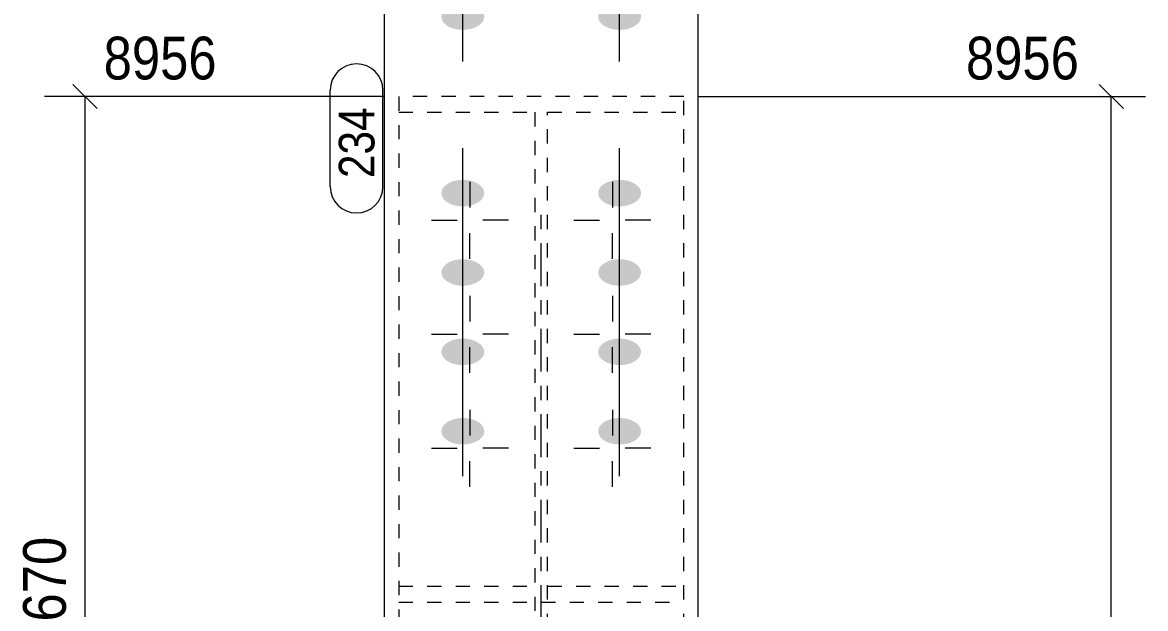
# Model space of a CAD drawing. Header units: millimetres. Extents: x 2 to 579, y 1 to 825.
# Drawn here: x 48.1 to 126.8, y 677.2 to 718.3 of the extents above; entities that cross this region are included whole.
import ezdxf

# ---------------------------------------------------------------- set-up
doc = ezdxf.new("R2010")
doc.units = ezdxf.units.MM
for name, pattern in [('XKITLINE00', [0]), ('XKITLINE01', [4, 1, -1, 1, -1]), ('XKITLINE03', [6, 3, -1, 1, -1])]:
    doc.linetypes.add(name, pattern=pattern)
for name, color, linetype, lineweight in [('Bolt', 3, 'Continuous', 0), ('Dimensions', 7, 'Continuous', 0), ('Part', 2, 'Continuous', 0), ('PartMark', 7, 'Continuous', 0)]:
    doc.layers.add(name, color=color, linetype=linetype, lineweight=lineweight)
doc.styles.add('ARIAL', font='ARIAL.TTF')

# ---------------------------------------------------------------- blocks, each defined once
blk = doc.blocks.new('*A20')
at = {"layer": 'Bolt', "color": 3, "linetype": 'XKITLINE00', "lineweight": 0}
for p, q in [((79.45, 707.108), (79.45, 705.309)), ((89.45, 707.108), (89.45, 705.309)), ((76.75, 704.408), (78.548, 704.408)), ((82.15, 704.408), (80.352, 704.408)), ((86.75, 704.408), (88.548, 704.408)), ((92.15, 704.408), (90.352, 704.408)), ((79.45, 701.708), (79.45, 703.506)), ((89.45, 701.708), (89.45, 703.506)), ((79.45, 699.108), (79.45, 697.309)), ((89.45, 699.108), (89.45, 697.309)), ((76.75, 696.408), (78.548, 696.408)), ((82.15, 696.408), (80.352, 696.408)), ((86.75, 696.408), (88.548, 696.408)), ((92.15, 696.408), (90.352, 696.408)), ((79.45, 693.708), (79.45, 695.506)), ((89.45, 693.708), (89.45, 695.506)), ((79.45, 691.108), (79.45, 689.309)), ((89.45, 691.108), (89.45, 689.309)), ((76.75, 688.408), (78.548, 688.408)), ((82.15, 688.408), (80.352, 688.408)), ((86.75, 688.408), (88.548, 688.408)), ((92.15, 688.408), (90.352, 688.408)), ((79.45, 685.708), (79.45, 687.506)), ((89.45, 685.708), (89.45, 687.506))]:
    blk.add_line(p, q, dxfattribs=at)
blk = doc.blocks.new('*A21')
at = {"layer": 'Bolt'}
for points in [[(78.913, 717.772), (78.876, 717.773), (78.84, 717.774), (78.803, 717.776), (78.766, 717.778), (78.73, 717.781), (78.694, 717.785), (78.657, 717.789), (78.621, 717.794), (78.586, 717.799), (78.55, 717.805), (78.515, 717.811), (78.479, 717.818), (78.445, 717.826), (78.41, 717.834), (78.376, 717.842), (78.342, 717.851), (78.309, 717.861), (78.276, 717.871), (78.243, 717.881), (78.211, 717.892), (78.179, 717.904), (78.148, 717.916), (78.117, 717.928), (78.086, 717.941), (78.056, 717.954), (78.027, 717.968), (77.998, 717.982), (77.97, 717.997), (77.943, 718.012), (77.916, 718.028), (77.889, 718.043), (77.864, 718.06), (77.839, 718.076), (77.814, 718.094), (77.79, 718.111), (77.767, 718.129), (77.745, 718.147), (77.724, 718.165), (77.703, 718.184), (77.683, 718.203), (77.663, 718.223), (77.645, 718.242), (77.627, 718.262), (77.61, 718.283), (77.594, 718.303), (77.579, 718.324), (77.564, 718.345), (77.551, 718.366), (77.538, 718.387), (77.526, 718.409), (77.515, 718.431), (77.504, 718.452), (77.495, 718.474), (77.486, 718.497), (77.479, 718.519), (77.472, 718.541), (77.466, 718.564), (77.461, 718.586), (77.457, 718.609), (77.454, 718.632), (77.452, 718.655), (77.45, 718.677), (77.45, 718.7), (77.45, 718.723), (77.452, 718.746), (77.454, 718.768), (77.457, 718.791), (77.461, 718.814), (77.466, 718.836), (77.472, 718.859), (77.479, 718.881), (77.486, 718.904), (77.495, 718.926), (77.504, 718.948), (77.515, 718.97), (77.526, 718.991), (77.538, 719.013), (77.551, 719.034), (77.564, 719.055), (77.579, 719.076), (77.594, 719.097), (77.61, 719.118), (77.627, 719.138), (77.645, 719.158), (77.663, 719.177), (77.683, 719.197), (77.703, 719.216), (77.724, 719.235), (77.745, 719.253), (77.767, 719.271), (77.79, 719.289), (77.814, 719.307), (77.839, 719.324), (77.864, 719.34), (77.889, 719.357), (77.916, 719.373), (77.943, 719.388), (77.97, 719.403), (77.998, 719.418), (78.027, 719.432), (78.056, 719.446), (78.086, 719.459), (78.117, 719.472), (78.148, 719.485), (78.179, 719.497), (78.211, 719.508), (78.243, 719.519), (78.276, 719.53), (78.309, 719.54), (78.342, 719.549), (78.376, 719.558), (78.41, 719.566), (78.445, 719.574), (78.479, 719.582), (78.515, 719.589), (78.55, 719.595), (78.586, 719.601), (78.621, 719.606), (78.657, 719.611), (78.694, 719.615), (78.73, 719.619), (78.766, 719.622), (78.803, 719.624), (78.84, 719.626), (78.876, 719.628), (78.913, 719.628), (78.95, 719.629), (78.987, 719.628), (79.024, 719.628), (79.06, 719.626), (79.097, 719.624), (79.134, 719.622), (79.17, 719.619), (79.206, 719.615), (79.243, 719.611), (79.279, 719.606), (79.314, 719.601), (79.35, 719.595), (79.385, 719.589), (79.421, 719.582), (79.455, 719.574), (79.49, 719.566), (79.524, 719.558), (79.558, 719.549), (79.591, 719.54), (79.624, 719.53), (79.657, 719.519), (79.689, 719.508), (79.721, 719.497), (79.752, 719.485), (79.783, 719.472), (79.814, 719.459), (79.844, 719.446), (79.873, 719.432), (79.902, 719.418), (79.93, 719.403), (79.957, 719.388), (79.984, 719.373), (80.011, 719.357), (80.036, 719.34), (80.061, 719.324), (80.086, 719.307), (80.11, 719.289), (80.133, 719.271), (80.155, 719.253), (80.176, 719.235), (80.197, 719.216), (80.217, 719.197), (80.237, 719.177), (80.255, 719.158), (80.273, 719.138), (80.29, 719.118), (80.306, 719.097), (80.321, 719.076), (80.336, 719.055), (80.349, 719.034), (80.362, 719.013), (80.374, 718.991), (80.385, 718.97), (80.396, 718.948), (80.405, 718.926), (80.414, 718.904), (80.421, 718.881), (80.428, 718.859), (80.434, 718.836), (80.439, 718.814), (80.443, 718.791), (80.446, 718.768), (80.448, 718.746), (80.45, 718.723), (80.45, 718.7), (80.45, 718.677), (80.448, 718.655), (80.446, 718.632), (80.443, 718.609), (80.439, 718.586), (80.434, 718.564), (80.428, 718.541), (80.421, 718.519), (80.414, 718.497), (80.405, 718.474), (80.396, 718.452), (80.385, 718.431), (80.374, 718.409), (80.362, 718.387), (80.349, 718.366), (80.336, 718.345), (80.321, 718.324), (80.306, 718.303), (80.29, 718.283), (80.273, 718.262), (80.255, 718.242), (80.237, 718.223), (80.217, 718.203), (80.197, 718.184), (80.176, 718.165), (80.155, 718.147), (80.133, 718.129), (80.11, 718.111), (80.086, 718.094), (80.061, 718.076), (80.036, 718.06), (80.011, 718.043), (79.984, 718.028), (79.957, 718.012), (79.93, 717.997), (79.902, 717.982), (79.873, 717.968), (79.844, 717.954), (79.814, 717.941), (79.783, 717.928), (79.752, 717.916), (79.721, 717.904), (79.689, 717.892), (79.657, 717.881), (79.624, 717.871), (79.591, 717.861), (79.558, 717.851), (79.524, 717.842), (79.49, 717.834), (79.455, 717.826), (79.421, 717.818), (79.385, 717.811), (79.35, 717.805), (79.314, 717.799), (79.279, 717.794), (79.243, 717.789), (79.206, 717.785), (79.17, 717.781), (79.134, 717.778), (79.097, 717.776), (79.06, 717.774), (79.024, 717.773), (78.987, 717.772), (78.95, 717.771)], [(89.913, 717.772), (89.876, 717.773), (89.84, 717.774), (89.803, 717.776), (89.766, 717.778), (89.73, 717.781), (89.694, 717.785), (89.657, 717.789), (89.621, 717.794), (89.586, 717.799), (89.55, 717.805), (89.515, 717.811), (89.479, 717.818), (89.445, 717.826), (89.41, 717.834), (89.376, 717.842), (89.342, 717.851), (89.309, 717.861), (89.276, 717.871), (89.243, 717.881), (89.211, 717.892), (89.179, 717.904), (89.148, 717.916), (89.117, 717.928), (89.086, 717.941), (89.056, 717.954), (89.027, 717.968), (88.998, 717.982), (88.97, 717.997), (88.943, 718.012), (88.916, 718.028), (88.889, 718.043), (88.864, 718.06), (88.839, 718.076), (88.814, 718.094), (88.79, 718.111), (88.767, 718.129), (88.745, 718.147), (88.724, 718.165), (88.703, 718.184), (88.683, 718.203), (88.663, 718.223), (88.645, 718.242), (88.627, 718.262), (88.61, 718.283), (88.594, 718.303), (88.579, 718.324), (88.564, 718.345), (88.551, 718.366), (88.538, 718.387), (88.526, 718.409), (88.515, 718.431), (88.504, 718.452), (88.495, 718.474), (88.486, 718.497), (88.479, 718.519), (88.472, 718.541), (88.466, 718.564), (88.461, 718.586), (88.457, 718.609), (88.454, 718.632), (88.452, 718.655), (88.45, 718.677), (88.45, 718.7), (88.45, 718.723), (88.452, 718.746), (88.454, 718.768), (88.457, 718.791), (88.461, 718.814), (88.466, 718.836), (88.472, 718.859), (88.479, 718.881), (88.486, 718.904), (88.495, 718.926), (88.504, 718.948), (88.515, 718.97), (88.526, 718.991), (88.538, 719.013), (88.551, 719.034), (88.564, 719.055), (88.579, 719.076), (88.594, 719.097), (88.61, 719.118), (88.627, 719.138), (88.645, 719.158), (88.663, 719.177), (88.683, 719.197), (88.703, 719.216), (88.724, 719.235), (88.745, 719.253), (88.767, 719.271), (88.79, 719.289), (88.814, 719.307), (88.839, 719.324), (88.864, 719.34), (88.889, 719.357), (88.916, 719.373), (88.943, 719.388), (88.97, 719.403), (88.998, 719.418), (89.027, 719.432), (89.056, 719.446), (89.086, 719.459), (89.117, 719.472), (89.148, 719.485), (89.179, 719.497), (89.211, 719.508), (89.243, 719.519), (89.276, 719.53), (89.309, 719.54), (89.342, 719.549), (89.376, 719.558), (89.41, 719.566), (89.445, 719.574), (89.479, 719.582), (89.515, 719.589), (89.55, 719.595), (89.586, 719.601), (89.621, 719.606), (89.657, 719.611), (89.694, 719.615), (89.73, 719.619), (89.766, 719.622), (89.803, 719.624), (89.84, 719.626), (89.876, 719.628), (89.913, 719.628), (89.95, 719.629), (89.987, 719.628), (90.024, 719.628), (90.06, 719.626), (90.097, 719.624), (90.134, 719.622), (90.17, 719.619), (90.206, 719.615), (90.243, 719.611), (90.279, 719.606), (90.314, 719.601), (90.35, 719.595), (90.385, 719.589), (90.421, 719.582), (90.455, 719.574), (90.49, 719.566), (90.524, 719.558), (90.558, 719.549), (90.591, 719.54), (90.624, 719.53), (90.657, 719.519), (90.689, 719.508), (90.721, 719.497), (90.752, 719.485), (90.783, 719.472), (90.814, 719.459), (90.844, 719.446), (90.873, 719.432), (90.902, 719.418), (90.93, 719.403), (90.957, 719.388), (90.984, 719.373), (91.011, 719.357), (91.036, 719.34), (91.061, 719.324), (91.086, 719.307), (91.11, 719.289), (91.133, 719.271), (91.155, 719.253), (91.176, 719.235), (91.197, 719.216), (91.217, 719.197), (91.237, 719.177), (91.255, 719.158), (91.273, 719.138), (91.29, 719.118), (91.306, 719.097), (91.321, 719.076), (91.336, 719.055), (91.349, 719.034), (91.362, 719.013), (91.374, 718.991), (91.385, 718.97), (91.396, 718.948), (91.405, 718.926), (91.414, 718.904), (91.421, 718.881), (91.428, 718.859), (91.434, 718.836), (91.439, 718.814), (91.443, 718.791), (91.446, 718.768), (91.448, 718.746), (91.45, 718.723), (91.45, 718.7), (91.45, 718.677), (91.448, 718.655), (91.446, 718.632), (91.443, 718.609), (91.439, 718.586), (91.434, 718.564), (91.428, 718.541), (91.421, 718.519), (91.414, 718.497), (91.405, 718.474), (91.396, 718.452), (91.385, 718.431), (91.374, 718.409), (91.362, 718.387), (91.349, 718.366), (91.336, 718.345), (91.321, 718.324), (91.306, 718.303), (91.29, 718.283), (91.273, 718.262), (91.255, 718.242), (91.237, 718.223), (91.217, 718.203), (91.197, 718.184), (91.176, 718.165), (91.155, 718.147), (91.133, 718.129), (91.11, 718.111), (91.086, 718.094), (91.061, 718.076), (91.036, 718.06), (91.011, 718.043), (90.984, 718.028), (90.957, 718.012), (90.93, 717.997), (90.902, 717.982), (90.873, 717.968), (90.844, 717.954), (90.814, 717.941), (90.783, 717.928), (90.752, 717.916), (90.721, 717.904), (90.689, 717.892), (90.657, 717.881), (90.624, 717.871), (90.591, 717.861), (90.558, 717.851), (90.524, 717.842), (90.49, 717.834), (90.455, 717.826), (90.421, 717.818), (90.385, 717.811), (90.35, 717.805), (90.314, 717.799), (90.279, 717.794), (90.243, 717.789), (90.206, 717.785), (90.17, 717.781), (90.134, 717.778), (90.097, 717.776), (90.06, 717.774), (90.024, 717.773), (89.987, 717.772), (89.95, 717.771)], [(78.913, 705.39), (78.876, 705.391), (78.84, 705.392), (78.803, 705.394), (78.766, 705.396), (78.73, 705.4), (78.694, 705.403), (78.657, 705.407), (78.621, 705.412), (78.586, 705.417), (78.55, 705.423), (78.515, 705.429), (78.479, 705.436), (78.445, 705.444), (78.41, 705.452), (78.376, 705.46), (78.342, 705.469), (78.309, 705.479), (78.276, 705.489), (78.243, 705.499), (78.211, 705.51), (78.179, 705.522), (78.148, 705.534), (78.117, 705.546), (78.086, 705.559), (78.056, 705.572), (78.027, 705.586), (77.998, 705.6), (77.97, 705.615), (77.943, 705.63), (77.916, 705.646), (77.889, 705.661), (77.864, 705.678), (77.839, 705.694), (77.814, 705.712), (77.79, 705.729), (77.767, 705.747), (77.745, 705.765), (77.724, 705.783), (77.703, 705.802), (77.683, 705.821), (77.663, 705.841), (77.645, 705.86), (77.627, 705.88), (77.61, 705.901), (77.594, 705.921), (77.579, 705.942), (77.564, 705.963), (77.551, 705.984), (77.538, 706.005), (77.526, 706.027), (77.515, 706.049), (77.504, 706.07), (77.495, 706.092), (77.486, 706.115), (77.479, 706.137), (77.472, 706.159), (77.466, 706.182), (77.461, 706.204), (77.457, 706.227), (77.454, 706.25), (77.452, 706.273), (77.45, 706.295), (77.45, 706.318), (77.45, 706.341), (77.452, 706.364), (77.454, 706.386), (77.457, 706.409), (77.461, 706.432), (77.466, 706.454), (77.472, 706.477), (77.479, 706.499), (77.486, 706.522), (77.495, 706.544), (77.504, 706.566), (77.515, 706.588), (77.526, 706.609), (77.538, 706.631), (77.551, 706.652), (77.564, 706.674), (77.579, 706.694), (77.594, 706.715), (77.61, 706.736), (77.627, 706.756), (77.645, 706.776), (77.663, 706.796), (77.683, 706.815), (77.703, 706.834), (77.724, 706.853), (77.745, 706.871), (77.767, 706.889), (77.79, 706.907), (77.814, 706.925), (77.839, 706.942), (77.864, 706.958), (77.889, 706.975), (77.916, 706.991), (77.943, 707.006), (77.97, 707.021), (77.998, 707.036), (78.027, 707.05), (78.056, 707.064), (78.086, 707.077), (78.117, 707.09), (78.148, 707.103), (78.179, 707.115), (78.211, 707.126), (78.243, 707.137), (78.276, 707.148), (78.309, 707.158), (78.342, 707.167), (78.376, 707.176), (78.41, 707.185), (78.445, 707.192), (78.479, 707.2), (78.515, 707.207), (78.55, 707.213), (78.586, 707.219), (78.621, 707.224), (78.657, 707.229), (78.694, 707.233), (78.73, 707.237), (78.766, 707.24), (78.803, 707.242), (78.84, 707.244), (78.876, 707.246), (78.913, 707.246), (78.95, 707.247), (78.987, 707.246), (79.024, 707.246), (79.06, 707.244), (79.097, 707.242), (79.134, 707.24), (79.17, 707.237), (79.206, 707.233), (79.243, 707.229), (79.279, 707.224), (79.314, 707.219), (79.35, 707.213), (79.385, 707.207), (79.421, 707.2), (79.455, 707.192), (79.49, 707.185), (79.524, 707.176), (79.558, 707.167), (79.591, 707.158), (79.624, 707.148), (79.657, 707.137), (79.689, 707.126), (79.721, 707.115), (79.752, 707.103), (79.783, 707.09), (79.814, 707.077), (79.844, 707.064), (79.873, 707.05), (79.902, 707.036), (79.93, 707.021), (79.957, 707.006), (79.984, 706.991), (80.011, 706.975), (80.036, 706.958), (80.061, 706.942), (80.086, 706.925), (80.11, 706.907), (80.133, 706.889), (80.155, 706.871), (80.176, 706.853), (80.197, 706.834), (80.217, 706.815), (80.237, 706.796), (80.255, 706.776), (80.273, 706.756), (80.29, 706.736), (80.306, 706.715), (80.321, 706.694), (80.336, 706.674), (80.349, 706.652), (80.362, 706.631), (80.374, 706.609), (80.385, 706.588), (80.396, 706.566), (80.405, 706.544), (80.414, 706.522), (80.421, 706.499), (80.428, 706.477), (80.434, 706.454), (80.439, 706.432), (80.443, 706.409), (80.446, 706.386), (80.448, 706.364), (80.45, 706.341), (80.45, 706.318), (80.45, 706.295), (80.448, 706.273), (80.446, 706.25), (80.443, 706.227), (80.439, 706.204), (80.434, 706.182), (80.428, 706.159), (80.421, 706.137), (80.414, 706.115), (80.405, 706.092), (80.396, 706.07), (80.385, 706.049), (80.374, 706.027), (80.362, 706.005), (80.349, 705.984), (80.336, 705.963), (80.321, 705.942), (80.306, 705.921), (80.29, 705.901), (80.273, 705.88), (80.255, 705.86), (80.237, 705.841), (80.217, 705.821), (80.197, 705.802), (80.176, 705.783), (80.155, 705.765), (80.133, 705.747), (80.11, 705.729), (80.086, 705.712), (80.061, 705.694), (80.036, 705.678), (80.011, 705.661), (79.984, 705.646), (79.957, 705.63), (79.93, 705.615), (79.902, 705.6), (79.873, 705.586), (79.844, 705.572), (79.814, 705.559), (79.783, 705.546), (79.752, 705.534), (79.721, 705.522), (79.689, 705.51), (79.657, 705.499), (79.624, 705.489), (79.591, 705.479), (79.558, 705.469), (79.524, 705.46), (79.49, 705.452), (79.455, 705.444), (79.421, 705.436), (79.385, 705.429), (79.35, 705.423), (79.314, 705.417), (79.279, 705.412), (79.243, 705.407), (79.206, 705.403), (79.17, 705.4), (79.134, 705.396), (79.097, 705.394), (79.06, 705.392), (79.024, 705.391), (78.987, 705.39), (78.95, 705.389)], [(89.913, 705.39), (89.876, 705.391), (89.84, 705.392), (89.803, 705.394), (89.766, 705.396), (89.73, 705.4), (89.694, 705.403), (89.657, 705.407), (89.621, 705.412), (89.586, 705.417), (89.55, 705.423), (89.515, 705.429), (89.479, 705.436), (89.445, 705.444), (89.41, 705.452), (89.376, 705.46), (89.342, 705.469), (89.309, 705.479), (89.276, 705.489), (89.243, 705.499), (89.211, 705.51), (89.179, 705.522), (89.148, 705.534), (89.117, 705.546), (89.086, 705.559), (89.056, 705.572), (89.027, 705.586), (88.998, 705.6), (88.97, 705.615), (88.943, 705.63), (88.916, 705.646), (88.889, 705.661), (88.864, 705.678), (88.839, 705.694), (88.814, 705.712), (88.79, 705.729), (88.767, 705.747), (88.745, 705.765), (88.724, 705.783), (88.703, 705.802), (88.683, 705.821), (88.663, 705.841), (88.645, 705.86), (88.627, 705.88), (88.61, 705.901), (88.594, 705.921), (88.579, 705.942), (88.564, 705.963), (88.551, 705.984), (88.538, 706.005), (88.526, 706.027), (88.515, 706.049), (88.504, 706.07), (88.495, 706.092), (88.486, 706.115), (88.479, 706.137), (88.472, 706.159), (88.466, 706.182), (88.461, 706.204), (88.457, 706.227), (88.454, 706.25), (88.452, 706.273), (88.45, 706.295), (88.45, 706.318), (88.45, 706.341), (88.452, 706.364), (88.454, 706.386), (88.457, 706.409), (88.461, 706.432), (88.466, 706.454), (88.472, 706.477), (88.479, 706.499), (88.486, 706.522), (88.495, 706.544), (88.504, 706.566), (88.515, 706.588), (88.526, 706.609), (88.538, 706.631), (88.551, 706.652), (88.564, 706.674), (88.579, 706.694), (88.594, 706.715), (88.61, 706.736), (88.627, 706.756), (88.645, 706.776), (88.663, 706.796), (88.683, 706.815), (88.703, 706.834), (88.724, 706.853), (88.745, 706.871), (88.767, 706.889), (88.79, 706.907), (88.814, 706.925), (88.839, 706.942), (88.864, 706.958), (88.889, 706.975), (88.916, 706.991), (88.943, 707.006), (88.97, 707.021), (88.998, 707.036), (89.027, 707.05), (89.056, 707.064), (89.086, 707.077), (89.117, 707.09), (89.148, 707.103), (89.179, 707.115), (89.211, 707.126), (89.243, 707.137), (89.276, 707.148), (89.309, 707.158), (89.342, 707.167), (89.376, 707.176), (89.41, 707.185), (89.445, 707.192), (89.479, 707.2), (89.515, 707.207), (89.55, 707.213), (89.586, 707.219), (89.621, 707.224), (89.657, 707.229), (89.694, 707.233), (89.73, 707.237), (89.766, 707.24), (89.803, 707.242), (89.84, 707.244), (89.876, 707.246), (89.913, 707.246), (89.95, 707.247), (89.987, 707.246), (90.024, 707.246), (90.06, 707.244), (90.097, 707.242), (90.134, 707.24), (90.17, 707.237), (90.206, 707.233), (90.243, 707.229), (90.279, 707.224), (90.314, 707.219), (90.35, 707.213), (90.385, 707.207), (90.421, 707.2), (90.455, 707.192), (90.49, 707.185), (90.524, 707.176), (90.558, 707.167), (90.591, 707.158), (90.624, 707.148), (90.657, 707.137), (90.689, 707.126), (90.721, 707.115), (90.752, 707.103), (90.783, 707.09), (90.814, 707.077), (90.844, 707.064), (90.873, 707.05), (90.902, 707.036), (90.93, 707.021), (90.957, 707.006), (90.984, 706.991), (91.011, 706.975), (91.036, 706.958), (91.061, 706.942), (91.086, 706.925), (91.11, 706.907), (91.133, 706.889), (91.155, 706.871), (91.176, 706.853), (91.197, 706.834), (91.217, 706.815), (91.237, 706.796), (91.255, 706.776), (91.273, 706.756), (91.29, 706.736), (91.306, 706.715), (91.321, 706.694), (91.336, 706.674), (91.349, 706.652), (91.362, 706.631), (91.374, 706.609), (91.385, 706.588), (91.396, 706.566), (91.405, 706.544), (91.414, 706.522), (91.421, 706.499), (91.428, 706.477), (91.434, 706.454), (91.439, 706.432), (91.443, 706.409), (91.446, 706.386), (91.448, 706.364), (91.45, 706.341), (91.45, 706.318), (91.45, 706.295), (91.448, 706.273), (91.446, 706.25), (91.443, 706.227), (91.439, 706.204), (91.434, 706.182), (91.428, 706.159), (91.421, 706.137), (91.414, 706.115), (91.405, 706.092), (91.396, 706.07), (91.385, 706.049), (91.374, 706.027), (91.362, 706.005), (91.349, 705.984), (91.336, 705.963), (91.321, 705.942), (91.306, 705.921), (91.29, 705.901), (91.273, 705.88), (91.255, 705.86), (91.237, 705.841), (91.217, 705.821), (91.197, 705.802), (91.176, 705.783), (91.155, 705.765), (91.133, 705.747), (91.11, 705.729), (91.086, 705.712), (91.061, 705.694), (91.036, 705.678), (91.011, 705.661), (90.984, 705.646), (90.957, 705.63), (90.93, 705.615), (90.902, 705.6), (90.873, 705.586), (90.844, 705.572), (90.814, 705.559), (90.783, 705.546), (90.752, 705.534), (90.721, 705.522), (90.689, 705.51), (90.657, 705.499), (90.624, 705.489), (90.591, 705.479), (90.558, 705.469), (90.524, 705.46), (90.49, 705.452), (90.455, 705.444), (90.421, 705.436), (90.385, 705.429), (90.35, 705.423), (90.314, 705.417), (90.279, 705.412), (90.243, 705.407), (90.206, 705.403), (90.17, 705.4), (90.134, 705.396), (90.097, 705.394), (90.06, 705.392), (90.024, 705.391), (89.987, 705.39), (89.95, 705.389)], [(78.913, 699.818), (78.876, 699.819), (78.84, 699.82), (78.803, 699.822), (78.766, 699.825), (78.73, 699.828), (78.694, 699.831), (78.657, 699.835), (78.621, 699.84), (78.586, 699.845), (78.55, 699.851), (78.515, 699.858), (78.479, 699.864), (78.445, 699.872), (78.41, 699.88), (78.376, 699.888), (78.342, 699.897), (78.309, 699.907), (78.276, 699.917), (78.243, 699.927), (78.211, 699.938), (78.179, 699.95), (78.148, 699.962), (78.117, 699.974), (78.086, 699.987), (78.056, 700), (78.027, 700.014), (77.998, 700.028), (77.97, 700.043), (77.943, 700.058), (77.916, 700.074), (77.889, 700.09), (77.864, 700.106), (77.839, 700.123), (77.814, 700.14), (77.79, 700.157), (77.767, 700.175), (77.745, 700.193), (77.724, 700.212), (77.703, 700.23), (77.683, 700.249), (77.663, 700.269), (77.645, 700.289), (77.627, 700.308), (77.61, 700.329), (77.594, 700.349), (77.579, 700.37), (77.564, 700.391), (77.551, 700.412), (77.538, 700.433), (77.526, 700.455), (77.515, 700.477), (77.504, 700.499), (77.495, 700.521), (77.486, 700.543), (77.479, 700.565), (77.472, 700.587), (77.466, 700.61), (77.461, 700.633), (77.457, 700.655), (77.454, 700.678), (77.452, 700.701), (77.45, 700.723), (77.45, 700.746), (77.45, 700.769), (77.452, 700.792), (77.454, 700.815), (77.457, 700.837), (77.461, 700.86), (77.466, 700.883), (77.472, 700.905), (77.479, 700.927), (77.486, 700.95), (77.495, 700.972), (77.504, 700.994), (77.515, 701.016), (77.526, 701.038), (77.538, 701.059), (77.551, 701.08), (77.564, 701.102), (77.579, 701.123), (77.594, 701.143), (77.61, 701.164), (77.627, 701.184), (77.645, 701.204), (77.663, 701.224), (77.683, 701.243), (77.703, 701.262), (77.724, 701.281), (77.745, 701.299), (77.767, 701.318), (77.79, 701.335), (77.814, 701.353), (77.839, 701.37), (77.864, 701.387), (77.889, 701.403), (77.916, 701.419), (77.943, 701.434), (77.97, 701.449), (77.998, 701.464), (78.027, 701.478), (78.056, 701.492), (78.086, 701.506), (78.117, 701.518), (78.148, 701.531), (78.179, 701.543), (78.211, 701.554), (78.243, 701.565), (78.276, 701.576), (78.309, 701.586), (78.342, 701.595), (78.376, 701.604), (78.41, 701.613), (78.445, 701.621), (78.479, 701.628), (78.515, 701.635), (78.55, 701.641), (78.586, 701.647), (78.621, 701.652), (78.657, 701.657), (78.694, 701.661), (78.73, 701.665), (78.766, 701.668), (78.803, 701.67), (78.84, 701.672), (78.876, 701.674), (78.913, 701.675), (78.95, 701.675), (78.987, 701.675), (79.024, 701.674), (79.06, 701.672), (79.097, 701.67), (79.134, 701.668), (79.17, 701.665), (79.206, 701.661), (79.243, 701.657), (79.279, 701.652), (79.314, 701.647), (79.35, 701.641), (79.385, 701.635), (79.421, 701.628), (79.455, 701.621), (79.49, 701.613), (79.524, 701.604), (79.558, 701.595), (79.591, 701.586), (79.624, 701.576), (79.657, 701.565), (79.689, 701.554), (79.721, 701.543), (79.752, 701.531), (79.783, 701.518), (79.814, 701.506), (79.844, 701.492), (79.873, 701.478), (79.902, 701.464), (79.93, 701.449), (79.957, 701.434), (79.984, 701.419), (80.011, 701.403), (80.036, 701.387), (80.061, 701.37), (80.086, 701.353), (80.11, 701.335), (80.133, 701.318), (80.155, 701.299), (80.176, 701.281), (80.197, 701.262), (80.217, 701.243), (80.237, 701.224), (80.255, 701.204), (80.273, 701.184), (80.29, 701.164), (80.306, 701.143), (80.321, 701.123), (80.336, 701.102), (80.349, 701.08), (80.362, 701.059), (80.374, 701.038), (80.385, 701.016), (80.396, 700.994), (80.405, 700.972), (80.414, 700.95), (80.421, 700.927), (80.428, 700.905), (80.434, 700.883), (80.439, 700.86), (80.443, 700.837), (80.446, 700.815), (80.448, 700.792), (80.45, 700.769), (80.45, 700.746), (80.45, 700.723), (80.448, 700.701), (80.446, 700.678), (80.443, 700.655), (80.439, 700.633), (80.434, 700.61), (80.428, 700.587), (80.421, 700.565), (80.414, 700.543), (80.405, 700.521), (80.396, 700.499), (80.385, 700.477), (80.374, 700.455), (80.362, 700.433), (80.349, 700.412), (80.336, 700.391), (80.321, 700.37), (80.306, 700.349), (80.29, 700.329), (80.273, 700.308), (80.255, 700.289), (80.237, 700.269), (80.217, 700.249), (80.197, 700.23), (80.176, 700.212), (80.155, 700.193), (80.133, 700.175), (80.11, 700.157), (80.086, 700.14), (80.061, 700.123), (80.036, 700.106), (80.011, 700.09), (79.984, 700.074), (79.957, 700.058), (79.93, 700.043), (79.902, 700.028), (79.873, 700.014), (79.844, 700), (79.814, 699.987), (79.783, 699.974), (79.752, 699.962), (79.721, 699.95), (79.689, 699.938), (79.657, 699.927), (79.624, 699.917), (79.591, 699.907), (79.558, 699.897), (79.524, 699.888), (79.49, 699.88), (79.455, 699.872), (79.421, 699.864), (79.385, 699.858), (79.35, 699.851), (79.314, 699.845), (79.279, 699.84), (79.243, 699.835), (79.206, 699.831), (79.17, 699.828), (79.134, 699.825), (79.097, 699.822), (79.06, 699.82), (79.024, 699.819), (78.987, 699.818), (78.95, 699.818)], [(89.913, 699.818), (89.876, 699.819), (89.84, 699.82), (89.803, 699.822), (89.766, 699.825), (89.73, 699.828), (89.694, 699.831), (89.657, 699.835), (89.621, 699.84), (89.586, 699.845), (89.55, 699.851), (89.515, 699.858), (89.479, 699.864), (89.445, 699.872), (89.41, 699.88), (89.376, 699.888), (89.342, 699.897), (89.309, 699.907), (89.276, 699.917), (89.243, 699.927), (89.211, 699.938), (89.179, 699.95), (89.148, 699.962), (89.117, 699.974), (89.086, 699.987), (89.056, 700), (89.027, 700.014), (88.998, 700.028), (88.97, 700.043), (88.943, 700.058), (88.916, 700.074), (88.889, 700.09), (88.864, 700.106), (88.839, 700.123), (88.814, 700.14), (88.79, 700.157), (88.767, 700.175), (88.745, 700.193), (88.724, 700.212), (88.703, 700.23), (88.683, 700.249), (88.663, 700.269), (88.645, 700.289), (88.627, 700.308), (88.61, 700.329), (88.594, 700.349), (88.579, 700.37), (88.564, 700.391), (88.551, 700.412), (88.538, 700.433), (88.526, 700.455), (88.515, 700.477), (88.504, 700.499), (88.495, 700.521), (88.486, 700.543), (88.479, 700.565), (88.472, 700.587), (88.466, 700.61), (88.461, 700.633), (88.457, 700.655), (88.454, 700.678), (88.452, 700.701), (88.45, 700.723), (88.45, 700.746), (88.45, 700.769), (88.452, 700.792), (88.454, 700.815), (88.457, 700.837), (88.461, 700.86), (88.466, 700.883), (88.472, 700.905), (88.479, 700.927), (88.486, 700.95), (88.495, 700.972), (88.504, 700.994), (88.515, 701.016), (88.526, 701.038), (88.538, 701.059), (88.551, 701.08), (88.564, 701.102), (88.579, 701.123), (88.594, 701.143), (88.61, 701.164), (88.627, 701.184), (88.645, 701.204), (88.663, 701.224), (88.683, 701.243), (88.703, 701.262), (88.724, 701.281), (88.745, 701.299), (88.767, 701.318), (88.79, 701.335), (88.814, 701.353), (88.839, 701.37), (88.864, 701.387), (88.889, 701.403), (88.916, 701.419), (88.943, 701.434), (88.97, 701.449), (88.998, 701.464), (89.027, 701.478), (89.056, 701.492), (89.086, 701.506), (89.117, 701.518), (89.148, 701.531), (89.179, 701.543), (89.211, 701.554), (89.243, 701.565), (89.276, 701.576), (89.309, 701.586), (89.342, 701.595), (89.376, 701.604), (89.41, 701.613), (89.445, 701.621), (89.479, 701.628), (89.515, 701.635), (89.55, 701.641), (89.586, 701.647), (89.621, 701.652), (89.657, 701.657), (89.694, 701.661), (89.73, 701.665), (89.766, 701.668), (89.803, 701.67), (89.84, 701.672), (89.876, 701.674), (89.913, 701.675), (89.95, 701.675), (89.987, 701.675), (90.024, 701.674), (90.06, 701.672), (90.097, 701.67), (90.134, 701.668), (90.17, 701.665), (90.206, 701.661), (90.243, 701.657), (90.279, 701.652), (90.314, 701.647), (90.35, 701.641), (90.385, 701.635), (90.421, 701.628), (90.455, 701.621), (90.49, 701.613), (90.524, 701.604), (90.558, 701.595), (90.591, 701.586), (90.624, 701.576), (90.657, 701.565), (90.689, 701.554), (90.721, 701.543), (90.752, 701.531), (90.783, 701.518), (90.814, 701.506), (90.844, 701.492), (90.873, 701.478), (90.902, 701.464), (90.93, 701.449), (90.957, 701.434), (90.984, 701.419), (91.011, 701.403), (91.036, 701.387), (91.061, 701.37), (91.086, 701.353), (91.11, 701.335), (91.133, 701.318), (91.155, 701.299), (91.176, 701.281), (91.197, 701.262), (91.217, 701.243), (91.237, 701.224), (91.255, 701.204), (91.273, 701.184), (91.29, 701.164), (91.306, 701.143), (91.321, 701.123), (91.336, 701.102), (91.349, 701.08), (91.362, 701.059), (91.374, 701.038), (91.385, 701.016), (91.396, 700.994), (91.405, 700.972), (91.414, 700.95), (91.421, 700.927), (91.428, 700.905), (91.434, 700.883), (91.439, 700.86), (91.443, 700.837), (91.446, 700.815), (91.448, 700.792), (91.45, 700.769), (91.45, 700.746), (91.45, 700.723), (91.448, 700.701), (91.446, 700.678), (91.443, 700.655), (91.439, 700.633), (91.434, 700.61), (91.428, 700.587), (91.421, 700.565), (91.414, 700.543), (91.405, 700.521), (91.396, 700.499), (91.385, 700.477), (91.374, 700.455), (91.362, 700.433), (91.349, 700.412), (91.336, 700.391), (91.321, 700.37), (91.306, 700.349), (91.29, 700.329), (91.273, 700.308), (91.255, 700.289), (91.237, 700.269), (91.217, 700.249), (91.197, 700.23), (91.176, 700.212), (91.155, 700.193), (91.133, 700.175), (91.11, 700.157), (91.086, 700.14), (91.061, 700.123), (91.036, 700.106), (91.011, 700.09), (90.984, 700.074), (90.957, 700.058), (90.93, 700.043), (90.902, 700.028), (90.873, 700.014), (90.844, 700), (90.814, 699.987), (90.783, 699.974), (90.752, 699.962), (90.721, 699.95), (90.689, 699.938), (90.657, 699.927), (90.624, 699.917), (90.591, 699.907), (90.558, 699.897), (90.524, 699.888), (90.49, 699.88), (90.455, 699.872), (90.421, 699.864), (90.385, 699.858), (90.35, 699.851), (90.314, 699.845), (90.279, 699.84), (90.243, 699.835), (90.206, 699.831), (90.17, 699.828), (90.134, 699.825), (90.097, 699.822), (90.06, 699.82), (90.024, 699.819), (89.987, 699.818), (89.95, 699.818)], [(78.913, 694.246), (78.876, 694.247), (78.84, 694.248), (78.803, 694.25), (78.766, 694.253), (78.73, 694.256), (78.694, 694.259), (78.657, 694.264), (78.621, 694.268), (78.586, 694.274), (78.55, 694.279), (78.515, 694.286), (78.479, 694.293), (78.445, 694.3), (78.41, 694.308), (78.376, 694.316), (78.342, 694.325), (78.309, 694.335), (78.276, 694.345), (78.243, 694.355), (78.211, 694.366), (78.179, 694.378), (78.148, 694.39), (78.117, 694.402), (78.086, 694.415), (78.056, 694.428), (78.027, 694.442), (77.998, 694.457), (77.97, 694.471), (77.943, 694.486), (77.916, 694.502), (77.889, 694.518), (77.864, 694.534), (77.839, 694.551), (77.814, 694.568), (77.79, 694.585), (77.767, 694.603), (77.745, 694.621), (77.724, 694.64), (77.703, 694.658), (77.683, 694.678), (77.663, 694.697), (77.645, 694.717), (77.627, 694.737), (77.61, 694.757), (77.594, 694.777), (77.579, 694.798), (77.564, 694.819), (77.551, 694.84), (77.538, 694.862), (77.526, 694.883), (77.515, 694.905), (77.504, 694.927), (77.495, 694.949), (77.486, 694.971), (77.479, 694.993), (77.472, 695.016), (77.466, 695.038), (77.461, 695.061), (77.457, 695.083), (77.454, 695.106), (77.452, 695.129), (77.45, 695.152), (77.45, 695.174), (77.45, 695.197), (77.452, 695.22), (77.454, 695.243), (77.457, 695.265), (77.461, 695.288), (77.466, 695.311), (77.472, 695.333), (77.479, 695.356), (77.486, 695.378), (77.495, 695.4), (77.504, 695.422), (77.515, 695.444), (77.526, 695.466), (77.538, 695.487), (77.551, 695.509), (77.564, 695.53), (77.579, 695.551), (77.594, 695.571), (77.61, 695.592), (77.627, 695.612), (77.645, 695.632), (77.663, 695.652), (77.683, 695.671), (77.703, 695.69), (77.724, 695.709), (77.745, 695.728), (77.767, 695.746), (77.79, 695.764), (77.814, 695.781), (77.839, 695.798), (77.864, 695.815), (77.889, 695.831), (77.916, 695.847), (77.943, 695.862), (77.97, 695.878), (77.998, 695.892), (78.027, 695.906), (78.056, 695.92), (78.086, 695.934), (78.117, 695.947), (78.148, 695.959), (78.179, 695.971), (78.211, 695.982), (78.243, 695.993), (78.276, 696.004), (78.309, 696.014), (78.342, 696.023), (78.376, 696.032), (78.41, 696.041), (78.445, 696.049), (78.479, 696.056), (78.515, 696.063), (78.55, 696.069), (78.586, 696.075), (78.621, 696.08), (78.657, 696.085), (78.694, 696.089), (78.73, 696.093), (78.766, 696.096), (78.803, 696.099), (78.84, 696.101), (78.876, 696.102), (78.913, 696.103), (78.95, 696.103), (78.987, 696.103), (79.024, 696.102), (79.06, 696.101), (79.097, 696.099), (79.134, 696.096), (79.17, 696.093), (79.206, 696.089), (79.243, 696.085), (79.279, 696.08), (79.314, 696.075), (79.35, 696.069), (79.385, 696.063), (79.421, 696.056), (79.455, 696.049), (79.49, 696.041), (79.524, 696.032), (79.558, 696.023), (79.591, 696.014), (79.624, 696.004), (79.657, 695.993), (79.689, 695.982), (79.721, 695.971), (79.752, 695.959), (79.783, 695.947), (79.814, 695.934), (79.844, 695.92), (79.873, 695.906), (79.902, 695.892), (79.93, 695.878), (79.957, 695.862), (79.984, 695.847), (80.011, 695.831), (80.036, 695.815), (80.061, 695.798), (80.086, 695.781), (80.11, 695.764), (80.133, 695.746), (80.155, 695.728), (80.176, 695.709), (80.197, 695.69), (80.217, 695.671), (80.237, 695.652), (80.255, 695.632), (80.273, 695.612), (80.29, 695.592), (80.306, 695.571), (80.321, 695.551), (80.336, 695.53), (80.349, 695.509), (80.362, 695.487), (80.374, 695.466), (80.385, 695.444), (80.396, 695.422), (80.405, 695.4), (80.414, 695.378), (80.421, 695.356), (80.428, 695.333), (80.434, 695.311), (80.439, 695.288), (80.443, 695.265), (80.446, 695.243), (80.448, 695.22), (80.45, 695.197), (80.45, 695.174), (80.45, 695.152), (80.448, 695.129), (80.446, 695.106), (80.443, 695.083), (80.439, 695.061), (80.434, 695.038), (80.428, 695.016), (80.421, 694.993), (80.414, 694.971), (80.405, 694.949), (80.396, 694.927), (80.385, 694.905), (80.374, 694.883), (80.362, 694.862), (80.349, 694.84), (80.336, 694.819), (80.321, 694.798), (80.306, 694.777), (80.29, 694.757), (80.273, 694.737), (80.255, 694.717), (80.237, 694.697), (80.217, 694.678), (80.197, 694.658), (80.176, 694.64), (80.155, 694.621), (80.133, 694.603), (80.11, 694.585), (80.086, 694.568), (80.061, 694.551), (80.036, 694.534), (80.011, 694.518), (79.984, 694.502), (79.957, 694.486), (79.93, 694.471), (79.902, 694.457), (79.873, 694.442), (79.844, 694.428), (79.814, 694.415), (79.783, 694.402), (79.752, 694.39), (79.721, 694.378), (79.689, 694.366), (79.657, 694.355), (79.624, 694.345), (79.591, 694.335), (79.558, 694.325), (79.524, 694.316), (79.49, 694.308), (79.455, 694.3), (79.421, 694.293), (79.385, 694.286), (79.35, 694.279), (79.314, 694.274), (79.279, 694.268), (79.243, 694.264), (79.206, 694.259), (79.17, 694.256), (79.134, 694.253), (79.097, 694.25), (79.06, 694.248), (79.024, 694.247), (78.987, 694.246), (78.95, 694.246)], [(89.913, 694.246), (89.876, 694.247), (89.84, 694.248), (89.803, 694.25), (89.766, 694.253), (89.73, 694.256), (89.694, 694.259), (89.657, 694.264), (89.621, 694.268), (89.586, 694.274), (89.55, 694.279), (89.515, 694.286), (89.479, 694.293), (89.445, 694.3), (89.41, 694.308), (89.376, 694.316), (89.342, 694.325), (89.309, 694.335), (89.276, 694.345), (89.243, 694.355), (89.211, 694.366), (89.179, 694.378), (89.148, 694.39), (89.117, 694.402), (89.086, 694.415), (89.056, 694.428), (89.027, 694.442), (88.998, 694.457), (88.97, 694.471), (88.943, 694.486), (88.916, 694.502), (88.889, 694.518), (88.864, 694.534), (88.839, 694.551), (88.814, 694.568), (88.79, 694.585), (88.767, 694.603), (88.745, 694.621), (88.724, 694.64), (88.703, 694.658), (88.683, 694.678), (88.663, 694.697), (88.645, 694.717), (88.627, 694.737), (88.61, 694.757), (88.594, 694.777), (88.579, 694.798), (88.564, 694.819), (88.551, 694.84), (88.538, 694.862), (88.526, 694.883), (88.515, 694.905), (88.504, 694.927), (88.495, 694.949), (88.486, 694.971), (88.479, 694.993), (88.472, 695.016), (88.466, 695.038), (88.461, 695.061), (88.457, 695.083), (88.454, 695.106), (88.452, 695.129), (88.45, 695.152), (88.45, 695.174), (88.45, 695.197), (88.452, 695.22), (88.454, 695.243), (88.457, 695.265), (88.461, 695.288), (88.466, 695.311), (88.472, 695.333), (88.479, 695.356), (88.486, 695.378), (88.495, 695.4), (88.504, 695.422), (88.515, 695.444), (88.526, 695.466), (88.538, 695.487), (88.551, 695.509), (88.564, 695.53), (88.579, 695.551), (88.594, 695.571), (88.61, 695.592), (88.627, 695.612), (88.645, 695.632), (88.663, 695.652), (88.683, 695.671), (88.703, 695.69), (88.724, 695.709), (88.745, 695.728), (88.767, 695.746), (88.79, 695.764), (88.814, 695.781), (88.839, 695.798), (88.864, 695.815), (88.889, 695.831), (88.916, 695.847), (88.943, 695.862), (88.97, 695.878), (88.998, 695.892), (89.027, 695.906), (89.056, 695.92), (89.086, 695.934), (89.117, 695.947), (89.148, 695.959), (89.179, 695.971), (89.211, 695.982), (89.243, 695.993), (89.276, 696.004), (89.309, 696.014), (89.342, 696.023), (89.376, 696.032), (89.41, 696.041), (89.445, 696.049), (89.479, 696.056), (89.515, 696.063), (89.55, 696.069), (89.586, 696.075), (89.621, 696.08), (89.657, 696.085), (89.694, 696.089), (89.73, 696.093), (89.766, 696.096), (89.803, 696.099), (89.84, 696.101), (89.876, 696.102), (89.913, 696.103), (89.95, 696.103), (89.987, 696.103), (90.024, 696.102), (90.06, 696.101), (90.097, 696.099), (90.134, 696.096), (90.17, 696.093), (90.206, 696.089), (90.243, 696.085), (90.279, 696.08), (90.314, 696.075), (90.35, 696.069), (90.385, 696.063), (90.421, 696.056), (90.455, 696.049), (90.49, 696.041), (90.524, 696.032), (90.558, 696.023), (90.591, 696.014), (90.624, 696.004), (90.657, 695.993), (90.689, 695.982), (90.721, 695.971), (90.752, 695.959), (90.783, 695.947), (90.814, 695.934), (90.844, 695.92), (90.873, 695.906), (90.902, 695.892), (90.93, 695.878), (90.957, 695.862), (90.984, 695.847), (91.011, 695.831), (91.036, 695.815), (91.061, 695.798), (91.086, 695.781), (91.11, 695.764), (91.133, 695.746), (91.155, 695.728), (91.176, 695.709), (91.197, 695.69), (91.217, 695.671), (91.237, 695.652), (91.255, 695.632), (91.273, 695.612), (91.29, 695.592), (91.306, 695.571), (91.321, 695.551), (91.336, 695.53), (91.349, 695.509), (91.362, 695.487), (91.374, 695.466), (91.385, 695.444), (91.396, 695.422), (91.405, 695.4), (91.414, 695.378), (91.421, 695.356), (91.428, 695.333), (91.434, 695.311), (91.439, 695.288), (91.443, 695.265), (91.446, 695.243), (91.448, 695.22), (91.45, 695.197), (91.45, 695.174), (91.45, 695.152), (91.448, 695.129), (91.446, 695.106), (91.443, 695.083), (91.439, 695.061), (91.434, 695.038), (91.428, 695.016), (91.421, 694.993), (91.414, 694.971), (91.405, 694.949), (91.396, 694.927), (91.385, 694.905), (91.374, 694.883), (91.362, 694.862), (91.349, 694.84), (91.336, 694.819), (91.321, 694.798), (91.306, 694.777), (91.29, 694.757), (91.273, 694.737), (91.255, 694.717), (91.237, 694.697), (91.217, 694.678), (91.197, 694.658), (91.176, 694.64), (91.155, 694.621), (91.133, 694.603), (91.11, 694.585), (91.086, 694.568), (91.061, 694.551), (91.036, 694.534), (91.011, 694.518), (90.984, 694.502), (90.957, 694.486), (90.93, 694.471), (90.902, 694.457), (90.873, 694.442), (90.844, 694.428), (90.814, 694.415), (90.783, 694.402), (90.752, 694.39), (90.721, 694.378), (90.689, 694.366), (90.657, 694.355), (90.624, 694.345), (90.591, 694.335), (90.558, 694.325), (90.524, 694.316), (90.49, 694.308), (90.455, 694.3), (90.421, 694.293), (90.385, 694.286), (90.35, 694.279), (90.314, 694.274), (90.279, 694.268), (90.243, 694.264), (90.206, 694.259), (90.17, 694.256), (90.134, 694.253), (90.097, 694.25), (90.06, 694.248), (90.024, 694.247), (89.987, 694.246), (89.95, 694.246)], [(78.913, 688.674), (78.876, 688.675), (78.84, 688.676), (78.803, 688.678), (78.766, 688.681), (78.73, 688.684), (78.694, 688.688), (78.657, 688.692), (78.621, 688.696), (78.586, 688.702), (78.55, 688.708), (78.515, 688.714), (78.479, 688.721), (78.445, 688.728), (78.41, 688.736), (78.376, 688.745), (78.342, 688.754), (78.309, 688.763), (78.276, 688.773), (78.243, 688.784), (78.211, 688.795), (78.179, 688.806), (78.148, 688.818), (78.117, 688.83), (78.086, 688.843), (78.056, 688.857), (78.027, 688.87), (77.998, 688.885), (77.97, 688.899), (77.943, 688.914), (77.916, 688.93), (77.889, 688.946), (77.864, 688.962), (77.839, 688.979), (77.814, 688.996), (77.79, 689.013), (77.767, 689.031), (77.745, 689.049), (77.724, 689.068), (77.703, 689.087), (77.683, 689.106), (77.663, 689.125), (77.645, 689.145), (77.627, 689.165), (77.61, 689.185), (77.594, 689.205), (77.579, 689.226), (77.564, 689.247), (77.551, 689.268), (77.538, 689.29), (77.526, 689.311), (77.515, 689.333), (77.504, 689.355), (77.495, 689.377), (77.486, 689.399), (77.479, 689.421), (77.472, 689.444), (77.466, 689.466), (77.461, 689.489), (77.457, 689.511), (77.454, 689.534), (77.452, 689.557), (77.45, 689.58), (77.45, 689.603), (77.45, 689.625), (77.452, 689.648), (77.454, 689.671), (77.457, 689.694), (77.461, 689.716), (77.466, 689.739), (77.472, 689.761), (77.479, 689.784), (77.486, 689.806), (77.495, 689.828), (77.504, 689.85), (77.515, 689.872), (77.526, 689.894), (77.538, 689.915), (77.551, 689.937), (77.564, 689.958), (77.579, 689.979), (77.594, 690), (77.61, 690.02), (77.627, 690.04), (77.645, 690.06), (77.663, 690.08), (77.683, 690.099), (77.703, 690.118), (77.724, 690.137), (77.745, 690.156), (77.767, 690.174), (77.79, 690.192), (77.814, 690.209), (77.839, 690.226), (77.864, 690.243), (77.889, 690.259), (77.916, 690.275), (77.943, 690.291), (77.97, 690.306), (77.998, 690.32), (78.027, 690.335), (78.056, 690.348), (78.086, 690.362), (78.117, 690.375), (78.148, 690.387), (78.179, 690.399), (78.211, 690.411), (78.243, 690.422), (78.276, 690.432), (78.309, 690.442), (78.342, 690.451), (78.376, 690.46), (78.41, 690.469), (78.445, 690.477), (78.479, 690.484), (78.515, 690.491), (78.55, 690.498), (78.586, 690.503), (78.621, 690.509), (78.657, 690.513), (78.694, 690.517), (78.73, 690.521), (78.766, 690.524), (78.803, 690.527), (78.84, 690.529), (78.876, 690.53), (78.913, 690.531), (78.95, 690.531), (78.987, 690.531), (79.024, 690.53), (79.06, 690.529), (79.097, 690.527), (79.134, 690.524), (79.17, 690.521), (79.206, 690.517), (79.243, 690.513), (79.279, 690.509), (79.314, 690.503), (79.35, 690.498), (79.385, 690.491), (79.421, 690.484), (79.455, 690.477), (79.49, 690.469), (79.524, 690.46), (79.558, 690.451), (79.591, 690.442), (79.624, 690.432), (79.657, 690.422), (79.689, 690.411), (79.721, 690.399), (79.752, 690.387), (79.783, 690.375), (79.814, 690.362), (79.844, 690.348), (79.873, 690.335), (79.902, 690.32), (79.93, 690.306), (79.957, 690.291), (79.984, 690.275), (80.011, 690.259), (80.036, 690.243), (80.061, 690.226), (80.086, 690.209), (80.11, 690.192), (80.133, 690.174), (80.155, 690.156), (80.176, 690.137), (80.197, 690.118), (80.217, 690.099), (80.237, 690.08), (80.255, 690.06), (80.273, 690.04), (80.29, 690.02), (80.306, 690), (80.321, 689.979), (80.336, 689.958), (80.349, 689.937), (80.362, 689.915), (80.374, 689.894), (80.385, 689.872), (80.396, 689.85), (80.405, 689.828), (80.414, 689.806), (80.421, 689.784), (80.428, 689.761), (80.434, 689.739), (80.439, 689.716), (80.443, 689.694), (80.446, 689.671), (80.448, 689.648), (80.45, 689.625), (80.45, 689.603), (80.45, 689.58), (80.448, 689.557), (80.446, 689.534), (80.443, 689.511), (80.439, 689.489), (80.434, 689.466), (80.428, 689.444), (80.421, 689.421), (80.414, 689.399), (80.405, 689.377), (80.396, 689.355), (80.385, 689.333), (80.374, 689.311), (80.362, 689.29), (80.349, 689.268), (80.336, 689.247), (80.321, 689.226), (80.306, 689.205), (80.29, 689.185), (80.273, 689.165), (80.255, 689.145), (80.237, 689.125), (80.217, 689.106), (80.197, 689.087), (80.176, 689.068), (80.155, 689.049), (80.133, 689.031), (80.11, 689.013), (80.086, 688.996), (80.061, 688.979), (80.036, 688.962), (80.011, 688.946), (79.984, 688.93), (79.957, 688.914), (79.93, 688.899), (79.902, 688.885), (79.873, 688.87), (79.844, 688.857), (79.814, 688.843), (79.783, 688.83), (79.752, 688.818), (79.721, 688.806), (79.689, 688.795), (79.657, 688.784), (79.624, 688.773), (79.591, 688.763), (79.558, 688.754), (79.524, 688.745), (79.49, 688.736), (79.455, 688.728), (79.421, 688.721), (79.385, 688.714), (79.35, 688.708), (79.314, 688.702), (79.279, 688.696), (79.243, 688.692), (79.206, 688.688), (79.17, 688.684), (79.134, 688.681), (79.097, 688.678), (79.06, 688.676), (79.024, 688.675), (78.987, 688.674), (78.95, 688.674)], [(89.913, 688.674), (89.876, 688.675), (89.84, 688.676), (89.803, 688.678), (89.766, 688.681), (89.73, 688.684), (89.694, 688.688), (89.657, 688.692), (89.621, 688.696), (89.586, 688.702), (89.55, 688.708), (89.515, 688.714), (89.479, 688.721), (89.445, 688.728), (89.41, 688.736), (89.376, 688.745), (89.342, 688.754), (89.309, 688.763), (89.276, 688.773), (89.243, 688.784), (89.211, 688.795), (89.179, 688.806), (89.148, 688.818), (89.117, 688.83), (89.086, 688.843), (89.056, 688.857), (89.027, 688.87), (88.998, 688.885), (88.97, 688.899), (88.943, 688.914), (88.916, 688.93), (88.889, 688.946), (88.864, 688.962), (88.839, 688.979), (88.814, 688.996), (88.79, 689.013), (88.767, 689.031), (88.745, 689.049), (88.724, 689.068), (88.703, 689.087), (88.683, 689.106), (88.663, 689.125), (88.645, 689.145), (88.627, 689.165), (88.61, 689.185), (88.594, 689.205), (88.579, 689.226), (88.564, 689.247), (88.551, 689.268), (88.538, 689.29), (88.526, 689.311), (88.515, 689.333), (88.504, 689.355), (88.495, 689.377), (88.486, 689.399), (88.479, 689.421), (88.472, 689.444), (88.466, 689.466), (88.461, 689.489), (88.457, 689.511), (88.454, 689.534), (88.452, 689.557), (88.45, 689.58), (88.45, 689.603), (88.45, 689.625), (88.452, 689.648), (88.454, 689.671), (88.457, 689.694), (88.461, 689.716), (88.466, 689.739), (88.472, 689.761), (88.479, 689.784), (88.486, 689.806), (88.495, 689.828), (88.504, 689.85), (88.515, 689.872), (88.526, 689.894), (88.538, 689.915), (88.551, 689.937), (88.564, 689.958), (88.579, 689.979), (88.594, 690), (88.61, 690.02), (88.627, 690.04), (88.645, 690.06), (88.663, 690.08), (88.683, 690.099), (88.703, 690.118), (88.724, 690.137), (88.745, 690.156), (88.767, 690.174), (88.79, 690.192), (88.814, 690.209), (88.839, 690.226), (88.864, 690.243), (88.889, 690.259), (88.916, 690.275), (88.943, 690.291), (88.97, 690.306), (88.998, 690.32), (89.027, 690.335), (89.056, 690.348), (89.086, 690.362), (89.117, 690.375), (89.148, 690.387), (89.179, 690.399), (89.211, 690.411), (89.243, 690.422), (89.276, 690.432), (89.309, 690.442), (89.342, 690.451), (89.376, 690.46), (89.41, 690.469), (89.445, 690.477), (89.479, 690.484), (89.515, 690.491), (89.55, 690.498), (89.586, 690.503), (89.621, 690.509), (89.657, 690.513), (89.694, 690.517), (89.73, 690.521), (89.766, 690.524), (89.803, 690.527), (89.84, 690.529), (89.876, 690.53), (89.913, 690.531), (89.95, 690.531), (89.987, 690.531), (90.024, 690.53), (90.06, 690.529), (90.097, 690.527), (90.134, 690.524), (90.17, 690.521), (90.206, 690.517), (90.243, 690.513), (90.279, 690.509), (90.314, 690.503), (90.35, 690.498), (90.385, 690.491), (90.421, 690.484), (90.455, 690.477), (90.49, 690.469), (90.524, 690.46), (90.558, 690.451), (90.591, 690.442), (90.624, 690.432), (90.657, 690.422), (90.689, 690.411), (90.721, 690.399), (90.752, 690.387), (90.783, 690.375), (90.814, 690.362), (90.844, 690.348), (90.873, 690.335), (90.902, 690.32), (90.93, 690.306), (90.957, 690.291), (90.984, 690.275), (91.011, 690.259), (91.036, 690.243), (91.061, 690.226), (91.086, 690.209), (91.11, 690.192), (91.133, 690.174), (91.155, 690.156), (91.176, 690.137), (91.197, 690.118), (91.217, 690.099), (91.237, 690.08), (91.255, 690.06), (91.273, 690.04), (91.29, 690.02), (91.306, 690), (91.321, 689.979), (91.336, 689.958), (91.349, 689.937), (91.362, 689.915), (91.374, 689.894), (91.385, 689.872), (91.396, 689.85), (91.405, 689.828), (91.414, 689.806), (91.421, 689.784), (91.428, 689.761), (91.434, 689.739), (91.439, 689.716), (91.443, 689.694), (91.446, 689.671), (91.448, 689.648), (91.45, 689.625), (91.45, 689.603), (91.45, 689.58), (91.448, 689.557), (91.446, 689.534), (91.443, 689.511), (91.439, 689.489), (91.434, 689.466), (91.428, 689.444), (91.421, 689.421), (91.414, 689.399), (91.405, 689.377), (91.396, 689.355), (91.385, 689.333), (91.374, 689.311), (91.362, 689.29), (91.349, 689.268), (91.336, 689.247), (91.321, 689.226), (91.306, 689.205), (91.29, 689.185), (91.273, 689.165), (91.255, 689.145), (91.237, 689.125), (91.217, 689.106), (91.197, 689.087), (91.176, 689.068), (91.155, 689.049), (91.133, 689.031), (91.11, 689.013), (91.086, 688.996), (91.061, 688.979), (91.036, 688.962), (91.011, 688.946), (90.984, 688.93), (90.957, 688.914), (90.93, 688.899), (90.902, 688.885), (90.873, 688.87), (90.844, 688.857), (90.814, 688.843), (90.783, 688.83), (90.752, 688.818), (90.721, 688.806), (90.689, 688.795), (90.657, 688.784), (90.624, 688.773), (90.591, 688.763), (90.558, 688.754), (90.524, 688.745), (90.49, 688.736), (90.455, 688.728), (90.421, 688.721), (90.385, 688.714), (90.35, 688.708), (90.314, 688.702), (90.279, 688.696), (90.243, 688.692), (90.206, 688.688), (90.17, 688.684), (90.134, 688.681), (90.097, 688.678), (90.06, 688.676), (90.024, 688.675), (89.987, 688.674), (89.95, 688.674)]]:
    blk.add_hatch(color=3, dxfattribs=at).paths.add_polyline_path(points, flags=17)
at = {"layer": 'Bolt', "color": 3, "linetype": 'XKITLINE00', "lineweight": 0}
for p, q in [((78.95, 715.559), (78.95, 721.841)), ((89.95, 715.559), (89.95, 721.841)), ((78.95, 703.177), (78.95, 709.459)), ((89.95, 703.177), (89.95, 709.459)), ((78.95, 697.605), (78.95, 703.888)), ((89.95, 697.605), (89.95, 703.888)), ((78.95, 692.033), (78.95, 698.316)), ((89.95, 692.033), (89.95, 698.316)), ((78.95, 686.461), (78.95, 692.744)), ((89.95, 686.461), (89.95, 692.744))]:
    blk.add_line(p, q, dxfattribs=at)
blk = doc.blocks.new('*A24')
at = {"layer": 'Part', "color": 7, "linetype": 'XKITLINE01', "lineweight": 0}
for p, q in [((74.45, 713.093), (74.45, 507.794)), ((94.45, 713.093), (74.45, 713.093)), ((94.45, 507.794), (94.45, 713.093)), ((74.45, 711.989), (84, 711.989)), ((84, 711.989), (84, 507.794)), ((84.9, 507.794), (84.9, 711.989)), ((84.9, 711.989), (94.45, 711.989)), ((74.45, 678.721), (84, 678.721)), ((84.9, 678.721), (94.45, 678.721)), ((74.45, 677.617), (94.45, 677.617))]:
    blk.add_line(p, q, dxfattribs=at)
at = {"layer": 'Part', "color": 7, "linetype": 'XKITLINE03', "lineweight": 0}
blk.add_line((84.45, 507.794), (84.45, 705.355), dxfattribs=at)
blk = doc.blocks.new('*A25')
at = {"layer": 'Part', "color": 2, "linetype": 'XKITLINE00', "lineweight": 0}
for p, q in [((73.45, 638.444), (73.45, 722.356)), ((95.45, 722.356), (95.45, 638.444))]:
    blk.add_line(p, q, dxfattribs=at)
blk = doc.blocks.new('*A101')
at = {"layer": 'Dimensions', "color": 7, "linetype": 'XKITLINE00', "lineweight": 0}
for p, q in [((123.601, 713.941), (125.299, 712.244)), ((95.45, 713.093), (126.85, 713.093)), ((124.45, 378.694), (124.45, 713.093))]:
    blk.add_line(p, q, dxfattribs=at)
at = {"layer": 'Dimensions', "color": 3}
blk.add_point((124.45, 713.093), dxfattribs=at)
at = {"layer": 'Dimensions', "color": 3, "style": 'ARIAL', "width": 0.85}
blk.add_text('8956', height=3, dxfattribs=at).set_placement((114.25, 714.293))
blk = doc.blocks.new('*A104')
at = {"layer": 'Dimensions', "color": 7, "linetype": 'XKITLINE00', "lineweight": 0}
for p, q in [((51.601, 713.941), (53.299, 712.244)), ((73.45, 713.093), (49.6, 713.093)), ((52.45, 646.083), (52.45, 713.093))]:
    blk.add_line(p, q, dxfattribs=at)
at = {"layer": 'Dimensions', "color": 3}
blk.add_point((52.45, 713.093), dxfattribs=at)
at = {"layer": 'Dimensions', "color": 3, "style": 'ARIAL', "width": 0.85}
blk.add_text('8956', height=3, dxfattribs=at).set_placement((53.75, 714.293))
blk.add_text('670', height=3, rotation=90.00021, dxfattribs=at).set_placement((51.1, 676.25))
blk = doc.blocks.new('*A114')
at = {"layer": 'PartMark', "color": 7, "linetype": 'XKITLINE00', "lineweight": 0}
for p, q in [((69.65, 706.773), (69.65, 713.535)), ((73.35, 706.773), (73.35, 713.535))]:
    blk.add_line(p, q, dxfattribs=at)
for centre, start, end in [((71.5, 713.535), 0, 180), ((71.5, 706.773), 180, 0)]:
    blk.add_arc(centre, 1.85, start, end, dxfattribs=at)
at = {"layer": 'PartMark', "color": 3, "style": 'ARIAL', "width": 0.85}
blk.add_text('234', height=2.5, rotation=90.00021, dxfattribs=at).set_placement((72.75, 707.373))

msp = doc.modelspace()

# ---------------------------------------------------------------- block references
at = {"lineweight": 0}
for name in ['*A25', '*A21', '*A104', '*A101', '*A114', '*A20']:
    msp.add_blockref(name, (0, 0), dxfattribs=at)
at = {"layer": 'Part', "lineweight": 0}
msp.add_blockref('*A24', (0, 0), dxfattribs=at)

doc.saveas('drawing.dxf')
